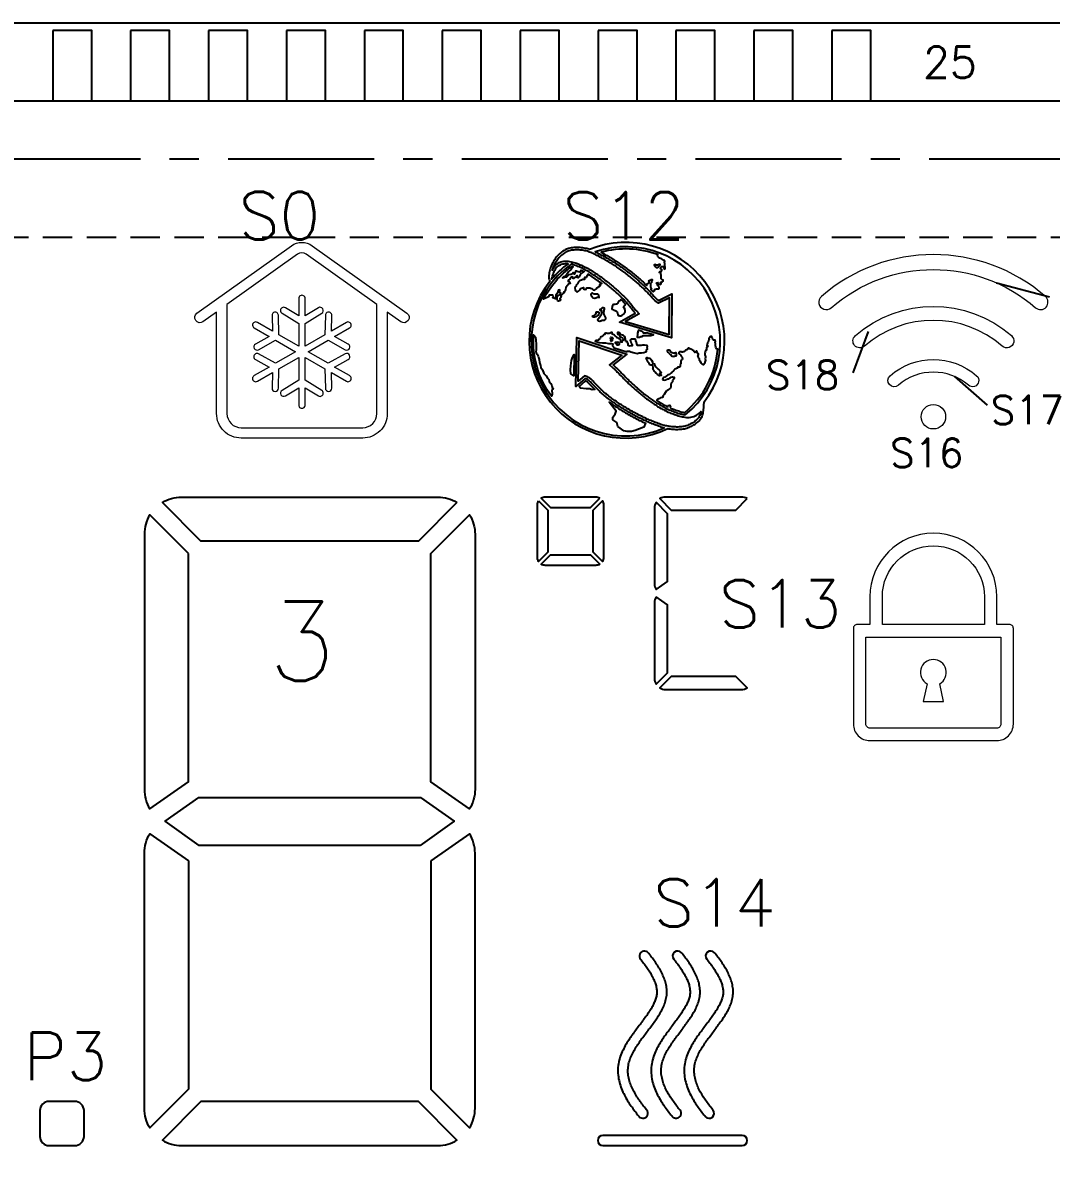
# Model space of a CAD drawing. Header units: millimetres. Extents: x 38 to 574, y 164 to 344.
# Drawn here: x 271.49 to 297.89, y 198.26 to 227.62 of the extents above; entities that cross this region are included whole.
import ezdxf
from ezdxf.enums import TextEntityAlignment as Align

# ---------------------------------------------------------------- set-up
doc = ezdxf.new("R2010")
doc.units = ezdxf.units.MM
doc.header["$LTSCALE"] = 3
doc.linetypes.add('CENTER', pattern=[2, 1.25, -0.25, 0.25, -0.25])
doc.linetypes.add('HIDDEN', pattern=[0.375, 0.25, -0.125])
doc.layers.get('0').update_dxf_attribs({"linetype": 'CONTINUOUS'})
doc.layers.add('DIM', color=3, linetype='CONTINUOUS')
doc.layers.add('DWG', color=7, linetype='CONTINUOUS')
doc.styles.add('ROMANS', font='romans.shx')

# ---------------------------------------------------------------- blocks, each defined once
blk = doc.blocks.new('DWG')
at = {"layer": 'DWG', "lineweight": 0}
for points in [[(50.688, 36.831), (50.337, 37.081), (50.337, 34.476, -0.414214), (49.707, 33.846), (46.587, 33.846, -0.414214), (45.956, 34.476), (45.956, 37.081), (45.606, 36.831, -1), (45.451, 37.049), (47.88, 38.781, -0.320007), (48.413, 38.781), (50.843, 37.049, -1)], [(50.07, 34.476), (50.07, 37.271), (48.258, 38.564, 0.320007), (48.035, 38.564), (46.223, 37.271), (46.223, 34.476, 0.414214), (46.587, 34.113), (49.707, 34.113, 0.414214)], [(67.234, 37.48, 0.37367), (61.481, 37.48, 1), (61.733, 37.19, -0.37367), (66.982, 37.19, 1)], [(49.37, 35.449), (48.987, 35.67), (49.338, 35.863, 1), (49.259, 36.007), (48.821, 35.766), (48.311, 36.06), (48.821, 36.355), (49.259, 36.114, 1), (49.338, 36.258), (48.987, 36.451), (49.37, 36.672, 1.030478), (49.288, 36.814), (48.905, 36.593), (48.913, 36.992, 1.021645), (48.749, 36.995), (48.739, 36.497), (48.229, 36.202), (48.229, 36.791), (48.656, 37.051, 1), (48.571, 37.191), (48.229, 36.983), (48.229, 37.426, 1.030478), (48.065, 37.426), (48.065, 36.983), (47.722, 37.191, 1), (47.637, 37.051), (48.065, 36.791), (48.065, 36.202), (47.555, 36.497), (47.544, 36.997, 1), (47.38, 36.993), (47.388, 36.593), (47.005, 36.814, 1.030478), (46.923, 36.672), (47.306, 36.451), (46.955, 36.258, 1), (47.034, 36.114), (47.473, 36.355), (47.982, 36.06), (47.473, 35.766), (47.034, 36.007, 1), (46.955, 35.863), (47.306, 35.67), (46.923, 35.449, 1.030478), (47.005, 35.306), (47.388, 35.528), (47.38, 35.127, 1), (47.544, 35.124), (47.555, 35.624), (48.065, 35.918), (48.065, 35.329), (47.637, 35.07, 1), (47.722, 34.93), (48.065, 35.137), (48.065, 34.695, 1.030478), (48.229, 34.695), (48.229, 35.137), (48.571, 34.93, 1.003444), (48.656, 35.07), (48.229, 35.329), (48.229, 35.918), (48.739, 35.624), (48.749, 35.124, 1), (48.913, 35.127), (48.905, 35.528), (49.288, 35.306, 1.030478)], [(66.127, 36.206, 0.37367), (62.587, 36.206, -1), (62.354, 36.475, -0.37367), (66.361, 36.475, -1)], [(65.256, 35.203, 0.37367), (63.458, 35.203, -1), (63.247, 35.446, -0.37367), (65.467, 35.446, -1)], [(66.411, 28.963, 0.414214), (66.31, 29.064), (65.989, 29.064), (65.989, 29.774, 1), (62.726, 29.774), (62.726, 29.064), (62.404, 29.064, 0.414214), (62.303, 28.963), (62.303, 26.51, 0.414214), (62.729, 26.084), (65.985, 26.084, 0.414214), (66.411, 26.51)], [(63.047, 29.064), (63.047, 29.774, -1), (65.668, 29.774), (65.668, 29.064)], [(66.09, 26.51, -0.414214), (65.985, 26.405), (62.729, 26.405, -0.414214), (62.624, 26.51), (62.624, 28.743), (66.09, 28.743)], [(64.519, 27.543, 3.847294), (64.195, 27.543), (64.094, 27.085), (64.62, 27.085)]]:
    blk.add_lwpolyline(points, format="xyb", close=True, dxfattribs=at)
at = {"layer": 'DWG'}
for points in [[(55.425, 38.715), (55.392, 38.721), (55.359, 38.726), (55.326, 38.73), (55.293, 38.733), (55.26, 38.735), (55.226, 38.736), (55.193, 38.736), (55.159, 38.735), (55.126, 38.733), (55.093, 38.73), (55.06, 38.726), (55.027, 38.719), (54.994, 38.712), (54.963, 38.702), (54.937, 38.691), (54.907, 38.677), (54.877, 38.661), (54.849, 38.643), (54.821, 38.624), (54.795, 38.604), (54.77, 38.582), (54.745, 38.56), (54.722, 38.536), (54.699, 38.511), (54.677, 38.486), (54.657, 38.459), (54.637, 38.432), (54.619, 38.404), (54.602, 38.376), (54.585, 38.347), (54.57, 38.317), (54.556, 38.287), (54.543, 38.256), (54.531, 38.225), (54.528, 38.217), (54.518, 38.185), (54.509, 38.153), (54.501, 38.12), (54.495, 38.088), (54.491, 38.054), (54.488, 38.021), (54.487, 37.988), (54.488, 37.954), (54.492, 37.921), (54.499, 37.889), (54.508, 37.861, 0.794375), (57.538, 34.091), (57.567, 34.086), (57.6, 34.082), (57.633, 34.078), (57.666, 34.074), (57.699, 34.072), (57.733, 34.07), (57.766, 34.07), (57.8, 34.07), (57.833, 34.072), (57.866, 34.074), (57.9, 34.078), (57.933, 34.082), (57.965, 34.088), (57.998, 34.096), (58.03, 34.105), (58.062, 34.115), (58.093, 34.127), (58.124, 34.14), (58.153, 34.155), (58.182, 34.171), (58.211, 34.189), (58.239, 34.207), (58.266, 34.226), (58.293, 34.246), (58.318, 34.268), (58.342, 34.292), (58.364, 34.316), (58.384, 34.343), (58.402, 34.371), (58.418, 34.401), (58.43, 34.432), (58.44, 34.463), (58.445, 34.488), (58.45, 34.521), (58.455, 34.554), (58.458, 34.587), (58.461, 34.621), (58.464, 34.654), (58.466, 34.687), (58.468, 34.721), (58.47, 34.754), (58.471, 34.778, 0.762052), (55.526, 38.688), (55.522, 38.69), (55.49, 38.699), (55.458, 38.707)], [(55.686, 38.619), (55.715, 38.605), (55.745, 38.59), (55.775, 38.574), (55.805, 38.559), (55.834, 38.544), (55.864, 38.528), (55.893, 38.512), (55.922, 38.496), (55.951, 38.479), (55.98, 38.463), (56.009, 38.446), (56.038, 38.429), (56.067, 38.412), (56.095, 38.395), (56.124, 38.377), (56.152, 38.359), (56.18, 38.341), (56.208, 38.323), (56.236, 38.305), (56.264, 38.286), (56.292, 38.268), (56.319, 38.249), (56.347, 38.23), (56.374, 38.211), (56.401, 38.191), (56.428, 38.171), (56.455, 38.152), (56.482, 38.132), (56.508, 38.111), (56.535, 38.091), (56.561, 38.071), (56.587, 38.05), (56.613, 38.029), (56.639, 38.008), (56.665, 37.987), (56.691, 37.965), (56.716, 37.944), (56.742, 37.922), (56.767, 37.9), (56.792, 37.878), (56.817, 37.856), (56.842, 37.834), (56.866, 37.811), (56.891, 37.788), (56.915, 37.766), (56.94, 37.743), (56.964, 37.72), (56.988, 37.697), (57.012, 37.673), (57.036, 37.65), (57.059, 37.626), (57.083, 37.602), (57.092, 37.593), (57.115, 37.568), (57.137, 37.543), (57.158, 37.518), (57.179, 37.492), (57.201, 37.467), (57.224, 37.442), (57.248, 37.419), (57.274, 37.398), (57.302, 37.38), (57.644, 37.546), (57.634, 36.419), (56.296, 36.819), (56.706, 37.051), (56.69, 37.068), (56.668, 37.093), (56.646, 37.119), (56.625, 37.145), (56.604, 37.171), (56.584, 37.197), (56.563, 37.224), (56.543, 37.25), (56.522, 37.276), (56.5, 37.302), (56.479, 37.327), (56.457, 37.352), (56.44, 37.369), (56.417, 37.393), (56.393, 37.417), (56.369, 37.441), (56.345, 37.464), (56.321, 37.487), (56.297, 37.509), (56.272, 37.532), (56.247, 37.554), (56.222, 37.577), (56.197, 37.599), (56.172, 37.621), (56.147, 37.643), (56.122, 37.665), (56.096, 37.686), (56.071, 37.708), (56.045, 37.729), (56.019, 37.75), (55.993, 37.771), (55.967, 37.792), (55.941, 37.813), (55.914, 37.833), (55.888, 37.853), (55.861, 37.874), (55.835, 37.894), (55.808, 37.913), (55.781, 37.933), (55.754, 37.953), (55.726, 37.972), (55.699, 37.991), (55.671, 38.01), (55.643, 38.028), (55.616, 38.047), (55.587, 38.065), (55.559, 38.082), (55.531, 38.1), (55.502, 38.117), (55.473, 38.134), (55.444, 38.15), (55.415, 38.166), (55.385, 38.182), (55.356, 38.197), (55.326, 38.212), (55.295, 38.226), (55.265, 38.24), (55.234, 38.253), (55.203, 38.265), (55.172, 38.276), (55.14, 38.287), (55.108, 38.296), (55.076, 38.305), (55.058, 38.309, 0.90576), (57.447, 34.111), (57.436, 34.113), (57.404, 34.122), (57.372, 34.131), (57.34, 34.141), (57.308, 34.152), (57.298, 34.155), (57.267, 34.166), (57.236, 34.178), (57.205, 34.19), (57.173, 34.202), (57.142, 34.214), (57.112, 34.227), (57.081, 34.24), (57.05, 34.253), (57.019, 34.267), (56.989, 34.28), (56.959, 34.294), (56.928, 34.308), (56.898, 34.323), (56.868, 34.337), (56.838, 34.352), (56.808, 34.367), (56.778, 34.382), (56.749, 34.397), (56.719, 34.412), (56.689, 34.428), (56.66, 34.444), (56.631, 34.46), (56.601, 34.476), (56.572, 34.492), (56.543, 34.509), (56.514, 34.526), (56.486, 34.543), (56.457, 34.56), (56.428, 34.577), (56.4, 34.594), (56.371, 34.612), (56.343, 34.63), (56.315, 34.647), (56.287, 34.666), (56.259, 34.684), (56.231, 34.702), (56.203, 34.721), (56.176, 34.74), (56.148, 34.759), (56.121, 34.778), (56.094, 34.797), (56.066, 34.817), (56.04, 34.836), (56.013, 34.856), (55.986, 34.876), (55.96, 34.897), (55.958, 34.898), (55.932, 34.919), (55.906, 34.94), (55.881, 34.962), (55.856, 34.984), (55.831, 35.006), (55.807, 35.029), (55.783, 35.053), (55.759, 35.076), (55.736, 35.1), (55.712, 35.124), (55.689, 35.148), (55.666, 35.172), (55.642, 35.195), (55.619, 35.219), (55.599, 35.24), (55.576, 35.264), (55.552, 35.288), (55.529, 35.311), (55.503, 35.333), (55.476, 35.352), (55.446, 35.368), (55.414, 35.376), (55.177, 35.174), (55.204, 36.43), (56.485, 35.999), (56.134, 35.726), (56.159, 35.703), (56.184, 35.681), (56.209, 35.659), (56.213, 35.655), (56.238, 35.632), (56.262, 35.609), (56.285, 35.586), (56.309, 35.562), (56.332, 35.538), (56.355, 35.514), (56.378, 35.49), (56.401, 35.466), (56.425, 35.442), (56.448, 35.418), (56.457, 35.408), (56.48, 35.385), (56.504, 35.361), (56.528, 35.338), (56.552, 35.315), (56.576, 35.291), (56.6, 35.269), (56.625, 35.246), (56.649, 35.223), (56.674, 35.201), (56.699, 35.178), (56.724, 35.156), (56.749, 35.134), (56.774, 35.112), (56.8, 35.09), (56.825, 35.069), (56.851, 35.047), (56.876, 35.026), (56.902, 35.005), (56.928, 34.984), (56.955, 34.963), (56.981, 34.943), (57.007, 34.923), (57.034, 34.902), (57.061, 34.882), (57.088, 34.863), (57.115, 34.843), (57.142, 34.824), (57.17, 34.805), (57.197, 34.786), (57.225, 34.768), (57.253, 34.749), (57.281, 34.731), (57.31, 34.714), (57.338, 34.696), (57.367, 34.679), (57.396, 34.663), (57.425, 34.646), (57.454, 34.631), (57.484, 34.615), (57.514, 34.6), (57.544, 34.586), (57.574, 34.572), (57.605, 34.559), (57.636, 34.546), (57.667, 34.534), (57.698, 34.523), (57.699, 34.522), (57.731, 34.511), (57.762, 34.5), (57.794, 34.489), (57.826, 34.479), (57.858, 34.47), (57.89, 34.461), (57.923, 34.454), (57.956, 34.448), (57.989, 34.443), (57.989, 34.443, 0.837913), (55.675, 38.625)], [(57.425, 38.413), (57.403, 38.43), (57.367, 38.452), (57.335, 38.467), (57.304, 38.487), (57.283, 38.509), (57.275, 38.536), (57.281, 38.553, 0.157444), (55.825, 38.613), (55.949, 38.544), (55.979, 38.528), (56.008, 38.511), (56.037, 38.494), (56.066, 38.477), (56.095, 38.46), (56.124, 38.442), (56.153, 38.424), (56.182, 38.406), (56.21, 38.388), (56.239, 38.37), (56.267, 38.351), (56.295, 38.333), (56.323, 38.314), (56.351, 38.295), (56.379, 38.275), (56.406, 38.256), (56.434, 38.236), (56.461, 38.216), (56.488, 38.196), (56.515, 38.176), (56.542, 38.156), (56.569, 38.135), (56.596, 38.114), (56.622, 38.093), (56.648, 38.072), (56.675, 38.051), (56.701, 38.03), (56.727, 38.008), (56.752, 37.986), (56.778, 37.964), (56.803, 37.942), (56.829, 37.92), (56.854, 37.897), (56.879, 37.875), (56.904, 37.852), (56.929, 37.829), (56.954, 37.806), (56.978, 37.783), (57.002, 37.76), (57.002, 37.782), (57.022, 37.815), (57.05, 37.819), (57.059, 37.842), (57.059, 37.859), (57.054, 37.876), (57.063, 37.892), (57.076, 37.895), (57.093, 37.898), (57.117, 37.917), (57.139, 37.917), (57.139, 37.89), (57.125, 37.878), (57.13, 37.849), (57.11, 37.831), (57.092, 37.814), (57.092, 37.723), (57.124, 37.668), (57.1, 37.664), (57.13, 37.634), (57.156, 37.606), (57.164, 37.597), (57.185, 37.618), (57.188, 37.621), (57.211, 37.668), (57.25, 37.674), (57.266, 37.674), (57.299, 37.677), (57.307, 37.679), (57.317, 37.688), (57.319, 37.706), (57.306, 37.736), (57.305, 37.737), (57.286, 37.764), (57.271, 37.777), (57.252, 37.81), (57.261, 37.831), (57.289, 37.837), (57.305, 37.808), (57.313, 37.797), (57.33, 37.793), (57.356, 37.788), (57.366, 37.805), (57.36, 37.845), (57.377, 37.85), (57.396, 37.86), (57.417, 37.874), (57.417, 37.895), (57.391, 37.907), (57.369, 37.933), (57.366, 37.966), (57.367, 38.006), (57.367, 38.033), (57.357, 38.047), (57.363, 38.078), (57.321, 38.096), (57.338, 38.121), (57.362, 38.123), (57.375, 38.129), (57.385, 38.152), (57.385, 38.176), (57.358, 38.19), (57.35, 38.217), (57.376, 38.246), (57.42, 38.245), (57.437, 38.219), (57.445, 38.192), (57.464, 38.182), (57.476, 38.208), (57.466, 38.297), (57.464, 38.319), (57.458, 38.353), (57.464, 38.38), (57.453, 38.403)], [(55.094, 38.248), (55.11, 38.244), (55.071, 38.199), (55.049, 38.165), (55.028, 38.148), (55.001, 38.12), (54.973, 38.104), (54.96, 38.059), (54.918, 38.011), (54.903, 37.999), (54.875, 37.988), (54.858, 37.981), (54.836, 37.956), (54.863, 37.967), (54.892, 37.978), (54.947, 37.984), (54.973, 38.01), (55.011, 38.041), (55.049, 38.056), (55.09, 38.073), (55.108, 38.095), (55.125, 38.09), (55.129, 38.062), (55.154, 38.057), (55.171, 38.107), (55.175, 38.121), (55.18, 38.136), (55.198, 38.14), (55.216, 38.132), (55.241, 38.117), (55.271, 38.112), (55.29, 38.115), (55.302, 38.121), (55.309, 38.132), (55.316, 38.153), (55.389, 38.12), (55.379, 38.1), (55.338, 38.083), (55.312, 38.07), (55.289, 38.034), (55.266, 37.981), (55.242, 37.961), (55.214, 37.966), (55.222, 37.984), (55.218, 38.007), (55.205, 38.009), (55.18, 37.976), (55.147, 37.956), (55.127, 37.94), (55.108, 37.943), (55.101, 37.957), (55.098, 37.974), (55.081, 37.988), (55.056, 37.978), (55.056, 37.978), (55.032, 37.954), (55.028, 37.923), (54.999, 37.907), (54.984, 37.884), (54.984, 37.867), (55.007, 37.867), (55.026, 37.847), (55.032, 37.815), (54.991, 37.794), (54.965, 37.762), (54.926, 37.707), (54.911, 37.657), (54.908, 37.637), (54.898, 37.597), (54.878, 37.596), (54.853, 37.556), (54.819, 37.522), (54.792, 37.49), (54.8, 37.459), (54.77, 37.432), (54.787, 37.388), (54.758, 37.365), (54.73, 37.357), (54.705, 37.376), (54.696, 37.409), (54.699, 37.457), (54.711, 37.486), (54.724, 37.51), (54.757, 37.526), (54.782, 37.555), (54.79, 37.563), (54.767, 37.575), (54.763, 37.601), (54.767, 37.627), (54.767, 37.643), (54.738, 37.647), (54.725, 37.621), (54.715, 37.596), (54.691, 37.548), (54.668, 37.516), (54.655, 37.454), (54.655, 37.422), (54.592, 37.446), (54.597, 37.48), (54.592, 37.516), (54.555, 37.511), (54.492, 37.511), (54.474, 37.469), (54.352, 37.414, -0.118437), (55.076, 38.253)], [(54.844, 38.315), (54.877, 38.321), (54.91, 38.324), (54.944, 38.324), (54.977, 38.322), (54.98, 38.321, 0.058687), (54.558, 37.923), (54.561, 37.934), (54.57, 37.967), (54.579, 37.999), (54.589, 38.031), (54.6, 38.062), (54.613, 38.093), (54.626, 38.124), (54.641, 38.154), (54.642, 38.155), (54.658, 38.184), (54.677, 38.211), (54.699, 38.237), (54.724, 38.259), (54.751, 38.278), (54.781, 38.294), (54.812, 38.306)], [(54.56, 35.081), (54.568, 34.972), (54.551, 34.923, -0.177796), (54.095, 36.493), (54.119, 36.474), (54.146, 36.433), (54.153, 36.359), (54.163, 36.26), (54.161, 36.182), (54.16, 36.115), (54.155, 36.059, 0.003177), (54.158, 36.03), (54.187, 35.999), (54.208, 35.946), (54.221, 35.916), (54.241, 35.863), (54.247, 35.788), (54.268, 35.705), (54.282, 35.659), (54.322, 35.594), (54.357, 35.502), (54.413, 35.444), (54.448, 35.387), (54.488, 35.348), (54.496, 35.299), (54.541, 35.25), (54.564, 35.194), (54.568, 35.151), (54.592, 35.129), (54.596, 35.102)], [(57.395, 34.727), (57.423, 34.711), (57.452, 34.695), (57.48, 34.68), (57.509, 34.665), (57.538, 34.65), (57.543, 34.648), (57.543, 34.649), (57.549, 34.685), (57.592, 34.688), (57.606, 34.667), (57.603, 34.634), (57.605, 34.619), (57.627, 34.61), (57.656, 34.598), (57.686, 34.586), (57.715, 34.576), (57.749, 34.564), (57.781, 34.553), (57.811, 34.542), (57.842, 34.532), (57.873, 34.524), (57.903, 34.516), (57.934, 34.509), (57.965, 34.503), (57.973, 34.502, 0.201417), (58.823, 36.129), (58.793, 36.141), (58.77, 36.176), (58.766, 36.221), (58.76, 36.258), (58.76, 36.266), (58.757, 36.299), (58.761, 36.329), (58.752, 36.362), (58.727, 36.362), (58.711, 36.358), (58.698, 36.376), (58.691, 36.411), (58.674, 36.427), (58.667, 36.449), (58.646, 36.454), (58.623, 36.445), (58.593, 36.392), (58.599, 36.37), (58.587, 36.339), (58.574, 36.306), (58.559, 36.284), (58.553, 36.256), (58.542, 36.224), (58.563, 36.211), (58.557, 36.18), (58.537, 36.17), (58.534, 36.139), (58.532, 36.102), (58.507, 36.093), (58.501, 36.052), (58.493, 36.027), (58.493, 35.982), (58.507, 35.955), (58.505, 35.923), (58.501, 35.884), (58.505, 35.847), (58.495, 35.824), (58.489, 35.792), (58.492, 35.767), (58.46, 35.728), (58.427, 35.737), (58.408, 35.759), (58.396, 35.78), (58.369, 35.818), (58.355, 35.839), (58.356, 35.877), (58.334, 35.896), (58.331, 35.917), (58.314, 35.942), (58.317, 35.966), (58.327, 35.992), (58.326, 36.012), (58.309, 36.007), (58.29, 36.034), (58.292, 36.061), (58.286, 36.077), (58.265, 36.077), (58.256, 36.066), (58.251, 36.048), (58.23, 36.044), (58.219, 36.065), (58.206, 36.082), (58.176, 36.101), (58.155, 36.118), (58.127, 36.129), (58.106, 36.138), (58.086, 36.138), (58.069, 36.159), (58.049, 36.134), (58.041, 36.122), (58.028, 36.115), (57.996, 36.104), (57.986, 36.085), (57.965, 36.067), (57.948, 36.062), (57.923, 36.062), (57.918, 36.052), (57.9, 36.048), (57.881, 36.057), (57.864, 36.06), (57.842, 36.059), (57.824, 36.046), (57.824, 36.034), (57.826, 36.017), (57.841, 36.002), (57.864, 35.985), (57.874, 35.97), (57.886, 35.947), (57.91, 35.927), (57.908, 35.905), (57.917, 35.88), (57.905, 35.86), (57.881, 35.845), (57.874, 35.833), (57.878, 35.819), (57.874, 35.802), (57.874, 35.786), (57.872, 35.768), (57.87, 35.752), (57.861, 35.728), (57.857, 35.707), (57.855, 35.685), (57.828, 35.67), (57.805, 35.668), (57.786, 35.66), (57.786, 35.64), (57.761, 35.635), (57.744, 35.626), (57.718, 35.612), (57.704, 35.6), (57.695, 35.586), (57.688, 35.575), (57.674, 35.561), (57.652, 35.544), (57.639, 35.526), (57.618, 35.513), (57.584, 35.479), (57.544, 35.468), (57.489, 35.426), (57.465, 35.411), (57.439, 35.404), (57.419, 35.395), (57.412, 35.374), (57.403, 35.351), (57.408, 35.338), (57.455, 35.331), (57.485, 35.338), (57.494, 35.35), (57.539, 35.367), (57.563, 35.367), (57.586, 35.382), (57.597, 35.395), (57.622, 35.408), (57.659, 35.419), (57.701, 35.411), (57.701, 35.394), (57.697, 35.366), (57.677, 35.344), (57.664, 35.321), (57.66, 35.293), (57.643, 35.273), (57.627, 35.254), (57.621, 35.215), (57.618, 35.189), (57.617, 35.166), (57.612, 35.131), (57.583, 35.113), (57.554, 35.084), (57.52, 35.071), (57.494, 35.047), (57.47, 35.008), (57.449, 34.963), (57.42, 34.942), (57.404, 34.887), (57.386, 34.891), (57.355, 34.882), (57.328, 34.864), (57.279, 34.837), (57.262, 34.81), (57.283, 34.796), (57.311, 34.778), (57.339, 34.761), (57.367, 34.744)], [(52.128, 32.198), (51.138, 31.202), (45.554, 31.202), (44.565, 32.198, -0.136063), (45.056, 32.334), (51.636, 32.334, -0.136063)], [(55.795, 32.305, 0.136063), (55.691, 32.334), (54.392, 32.334, 0.136063), (54.288, 32.305), (54.528, 32.064), (55.555, 32.064)], [(59.577, 32.293, 0.136063), (59.431, 32.334), (57.479, 32.334, 0.136063), (57.333, 32.293), (57.626, 31.998), (59.283, 31.998)], [(54.221, 32.239), (54.46, 31.997), (54.46, 30.919), (54.221, 30.678, -0.139094), (54.191, 30.783), (54.191, 32.133, -0.139094)], [(55.892, 32.133), (55.892, 30.783, -0.139094), (55.862, 30.678), (55.622, 30.919), (55.622, 31.997), (55.862, 32.239, -0.139094)], [(57.238, 32.199, 0.139094), (57.195, 32.051), (57.195, 30.108, 0.139094), (57.238, 29.959), (57.531, 30.166), (57.531, 31.904)], [(45.233, 30.885), (44.244, 31.88, 0.139094), (44.102, 31.379), (44.102, 24.833, 0.139094), (44.244, 24.331), (45.233, 25.027)], [(51.459, 30.885), (52.448, 31.88, -0.139094), (52.591, 31.379), (52.591, 24.833, -0.139094), (52.448, 24.331), (51.459, 25.027)], [(55.795, 30.611, -0.136063), (55.691, 30.582), (54.392, 30.582, -0.136063), (54.288, 30.611), (54.528, 30.852), (55.555, 30.852)], [(57.238, 29.771, 0.139094), (57.195, 29.622), (57.195, 27.68, 0.139094), (57.238, 27.531), (57.531, 27.827), (57.531, 29.565)], [(59.283, 27.732), (57.626, 27.732), (57.333, 27.437, 0.136063), (57.479, 27.397), (59.431, 27.397, 0.136063), (59.577, 27.437)], [(45.233, 23.001), (45.233, 17.144), (44.244, 16.148, -0.139094), (44.102, 16.649), (44.102, 23.196, -0.139094), (44.244, 23.697)], [(51.459, 23.001), (51.459, 17.144), (52.448, 16.148, 0.139094), (52.591, 16.649), (52.591, 23.196, 0.139094), (52.448, 23.697)], [(56.813, 18.351), (56.834, 18.381), (56.856, 18.411), (56.877, 18.441), (56.899, 18.471), (56.921, 18.501), (56.944, 18.531), (56.966, 18.56), (56.988, 18.59), (57.01, 18.62), (57.033, 18.649), (57.055, 18.679), (57.077, 18.709), (57.1, 18.738), (57.122, 18.768), (57.144, 18.798), (57.166, 18.828), (57.187, 18.858), (57.209, 18.888), (57.23, 18.919), (57.251, 18.95), (57.271, 18.98), (57.291, 19.012), (57.311, 19.043), (57.331, 19.075), (57.349, 19.107), (57.368, 19.139), (57.385, 19.171), (57.402, 19.204), (57.418, 19.238), (57.434, 19.272), (57.448, 19.306), (57.461, 19.341), (57.473, 19.376), (57.484, 19.411), (57.493, 19.447), (57.501, 19.483), (57.507, 19.52), (57.512, 19.557), (57.514, 19.594), (57.515, 19.631), (57.515, 19.668), (57.512, 19.705), (57.509, 19.742), (57.503, 19.779), (57.496, 19.815), (57.488, 19.851), (57.479, 19.887), (57.468, 19.923), (57.457, 19.958), (57.444, 19.993), (57.43, 20.027), (57.416, 20.061), (57.4, 20.095), (57.384, 20.128), (57.367, 20.161), (57.349, 20.194), (57.331, 20.226), (57.312, 20.258), (57.293, 20.29), (57.273, 20.321), (57.253, 20.352), (57.232, 20.383), (57.211, 20.414), (57.189, 20.444), (57.167, 20.474), (57.145, 20.503), (57.123, 20.533), (57.1, 20.562), (57.077, 20.591), (57.053, 20.62), (57.038, 20.639, 1), (56.839, 20.476), (56.854, 20.458), (56.876, 20.431), (56.897, 20.403), (56.919, 20.376), (56.94, 20.348), (56.96, 20.321), (56.981, 20.293), (57, 20.265), (57.02, 20.238), (57.038, 20.21), (57.057, 20.182), (57.075, 20.154), (57.092, 20.126), (57.108, 20.098), (57.124, 20.07), (57.139, 20.041), (57.154, 20.013), (57.168, 19.985), (57.18, 19.957), (57.192, 19.929), (57.204, 19.901), (57.214, 19.873), (57.223, 19.846), (57.231, 19.818), (57.238, 19.791), (57.244, 19.764), (57.249, 19.737), (57.253, 19.71), (57.256, 19.684), (57.258, 19.658), (57.258, 19.632), (57.257, 19.607), (57.255, 19.581), (57.252, 19.556), (57.248, 19.532), (57.243, 19.506), (57.236, 19.481), (57.228, 19.455), (57.219, 19.428), (57.209, 19.401), (57.198, 19.374), (57.185, 19.347), (57.172, 19.319), (57.158, 19.291), (57.143, 19.263), (57.127, 19.235), (57.11, 19.207), (57.093, 19.179), (57.075, 19.15), (57.056, 19.122), (57.037, 19.093), (57.018, 19.065), (56.998, 19.036), (56.978, 19.008), (56.957, 18.979), (56.936, 18.95), (56.915, 18.921), (56.893, 18.892), (56.871, 18.863), (56.85, 18.834), (56.827, 18.804), (56.805, 18.775), (56.783, 18.745), (56.76, 18.715), (56.737, 18.685), (56.715, 18.654), (56.692, 18.624), (56.669, 18.593), (56.647, 18.561), (56.624, 18.53), (56.602, 18.498), (56.579, 18.465), (56.557, 18.432), (56.535, 18.399), (56.513, 18.365), (56.491, 18.33), (56.47, 18.295), (56.449, 18.259), (56.429, 18.222), (56.409, 18.184), (56.39, 18.145), (56.371, 18.106), (56.353, 18.065), (56.337, 18.023), (56.321, 17.98), (56.307, 17.936), (56.294, 17.89), (56.282, 17.844), (56.273, 17.796), (56.266, 17.747), (56.261, 17.698), (56.259, 17.65), (56.259, 17.601), (56.26, 17.553), (56.264, 17.505), (56.27, 17.458), (56.278, 17.411), (56.287, 17.366), (56.298, 17.321), (56.31, 17.277), (56.324, 17.233), (56.338, 17.191), (56.354, 17.15), (56.371, 17.109), (56.388, 17.069), (56.407, 17.03), (56.426, 16.992), (56.446, 16.954), (56.466, 16.918), (56.487, 16.881), (56.508, 16.846), (56.53, 16.811), (56.552, 16.777), (56.575, 16.743), (56.597, 16.709), (56.621, 16.676), (56.644, 16.644), (56.668, 16.612), (56.692, 16.58), (56.716, 16.549), (56.74, 16.518), (56.765, 16.487), (56.789, 16.457), (56.801, 16.442, 1), (57, 16.606), (56.988, 16.62), (56.965, 16.649), (56.942, 16.678), (56.919, 16.707), (56.896, 16.736), (56.874, 16.766), (56.852, 16.796), (56.83, 16.826), (56.809, 16.856), (56.788, 16.887), (56.767, 16.917), (56.747, 16.949), (56.728, 16.98), (56.708, 17.012), (56.69, 17.044), (56.672, 17.077), (56.655, 17.109), (56.638, 17.143), (56.622, 17.176), (56.607, 17.21), (56.593, 17.244), (56.58, 17.279), (56.568, 17.314), (56.557, 17.349), (56.547, 17.385), (56.538, 17.421), (56.531, 17.458), (56.525, 17.494), (56.52, 17.531), (56.517, 17.568), (56.516, 17.605), (56.516, 17.642), (56.518, 17.679), (56.522, 17.716), (56.527, 17.753), (56.534, 17.789), (56.543, 17.825), (56.553, 17.861), (56.564, 17.896), (56.577, 17.931), (56.591, 17.966), (56.606, 18), (56.621, 18.033), (56.638, 18.066), (56.655, 18.099), (56.673, 18.132), (56.692, 18.164), (56.711, 18.196), (56.73, 18.227), (56.75, 18.258), (56.771, 18.289), (56.792, 18.32)], [(58.038, 19.347), (58.025, 19.319), (58.011, 19.291), (57.996, 19.263), (57.98, 19.235), (57.963, 19.207), (57.946, 19.179), (57.928, 19.15), (57.909, 19.122), (57.89, 19.093), (57.871, 19.065), (57.851, 19.036), (57.831, 19.008), (57.81, 18.979), (57.789, 18.95), (57.768, 18.921), (57.746, 18.892), (57.724, 18.863), (57.702, 18.834), (57.68, 18.804), (57.658, 18.775), (57.636, 18.745), (57.613, 18.715), (57.59, 18.685), (57.568, 18.654), (57.545, 18.624), (57.522, 18.593), (57.5, 18.561), (57.477, 18.53), (57.455, 18.498), (57.432, 18.465), (57.41, 18.432), (57.388, 18.399), (57.366, 18.365), (57.344, 18.33), (57.323, 18.295), (57.302, 18.259), (57.282, 18.222), (57.262, 18.184), (57.243, 18.145), (57.224, 18.106), (57.206, 18.065), (57.19, 18.023), (57.174, 17.98), (57.16, 17.936), (57.147, 17.89), (57.135, 17.844), (57.126, 17.796), (57.119, 17.747), (57.114, 17.698), (57.112, 17.65), (57.112, 17.601), (57.113, 17.553), (57.117, 17.505), (57.123, 17.458), (57.131, 17.411), (57.14, 17.366), (57.151, 17.321), (57.163, 17.277), (57.176, 17.233), (57.191, 17.191), (57.207, 17.15), (57.224, 17.109), (57.241, 17.069), (57.26, 17.03), (57.279, 16.992), (57.299, 16.954), (57.319, 16.918), (57.34, 16.881), (57.361, 16.846), (57.383, 16.811), (57.405, 16.777), (57.428, 16.743), (57.45, 16.709), (57.474, 16.676), (57.497, 16.644), (57.521, 16.612), (57.545, 16.58), (57.569, 16.549), (57.593, 16.518), (57.618, 16.487), (57.642, 16.457), (57.654, 16.442, 1), (57.853, 16.606), (57.841, 16.62), (57.818, 16.649), (57.795, 16.678), (57.772, 16.707), (57.749, 16.736), (57.727, 16.766), (57.705, 16.796), (57.683, 16.826), (57.662, 16.856), (57.641, 16.887), (57.62, 16.917), (57.6, 16.949), (57.581, 16.98), (57.561, 17.012), (57.543, 17.044), (57.525, 17.077), (57.508, 17.109), (57.491, 17.143), (57.475, 17.176), (57.46, 17.21), (57.446, 17.244), (57.433, 17.279), (57.421, 17.314), (57.41, 17.349), (57.4, 17.385), (57.391, 17.421), (57.384, 17.458), (57.378, 17.494), (57.373, 17.531), (57.37, 17.568), (57.369, 17.605), (57.369, 17.642), (57.371, 17.679), (57.375, 17.716), (57.38, 17.753), (57.387, 17.789), (57.396, 17.825), (57.406, 17.861), (57.417, 17.896), (57.43, 17.931), (57.444, 17.966), (57.459, 18), (57.474, 18.033), (57.491, 18.066), (57.508, 18.099), (57.526, 18.132), (57.545, 18.164), (57.564, 18.196), (57.583, 18.227), (57.603, 18.258), (57.624, 18.289), (57.645, 18.32), (57.666, 18.351), (57.687, 18.381), (57.709, 18.411), (57.73, 18.441), (57.752, 18.471), (57.774, 18.501), (57.796, 18.531), (57.819, 18.56), (57.841, 18.59), (57.863, 18.62), (57.886, 18.649), (57.908, 18.679), (57.93, 18.709), (57.953, 18.738), (57.975, 18.768), (57.997, 18.798), (58.018, 18.828), (58.04, 18.858), (58.062, 18.888), (58.083, 18.919), (58.104, 18.95), (58.124, 18.98), (58.144, 19.012), (58.164, 19.043), (58.184, 19.075), (58.202, 19.107), (58.221, 19.139), (58.238, 19.171), (58.255, 19.204), (58.271, 19.238), (58.287, 19.272), (58.301, 19.306), (58.314, 19.341), (58.326, 19.376), (58.337, 19.411), (58.346, 19.447), (58.354, 19.483), (58.36, 19.52), (58.365, 19.557), (58.367, 19.594), (58.368, 19.631), (58.368, 19.668), (58.365, 19.705), (58.362, 19.742), (58.356, 19.779), (58.349, 19.815), (58.341, 19.851), (58.332, 19.887), (58.321, 19.923), (58.31, 19.958), (58.297, 19.993), (58.283, 20.027), (58.269, 20.061), (58.253, 20.095), (58.237, 20.128), (58.22, 20.161), (58.202, 20.194), (58.184, 20.226), (58.165, 20.258), (58.146, 20.29), (58.126, 20.321), (58.106, 20.352), (58.085, 20.383), (58.064, 20.414), (58.042, 20.444), (58.02, 20.474), (57.998, 20.503), (57.975, 20.533), (57.953, 20.562), (57.93, 20.591), (57.906, 20.62), (57.891, 20.639, 1), (57.692, 20.476), (57.707, 20.458), (57.729, 20.431), (57.75, 20.403), (57.772, 20.376), (57.793, 20.348), (57.813, 20.321), (57.834, 20.293), (57.853, 20.265), (57.873, 20.238), (57.891, 20.21), (57.91, 20.182), (57.928, 20.154), (57.945, 20.126), (57.961, 20.098), (57.977, 20.07), (57.992, 20.041), (58.007, 20.013), (58.021, 19.985), (58.033, 19.957), (58.045, 19.929), (58.057, 19.901), (58.067, 19.873), (58.076, 19.846), (58.084, 19.818), (58.091, 19.791), (58.097, 19.764), (58.102, 19.737), (58.106, 19.71), (58.109, 19.684), (58.111, 19.658), (58.111, 19.632), (58.11, 19.607), (58.108, 19.581), (58.105, 19.556), (58.101, 19.532), (58.096, 19.506), (58.089, 19.481), (58.081, 19.455), (58.072, 19.428), (58.062, 19.401), (58.051, 19.374)], [(58.514, 18.351), (58.535, 18.381), (58.557, 18.411), (58.579, 18.441), (58.6, 18.471), (58.623, 18.501), (58.645, 18.531), (58.667, 18.561), (58.689, 18.59), (58.712, 18.62), (58.734, 18.65), (58.756, 18.679), (58.779, 18.709), (58.801, 18.739), (58.823, 18.768), (58.845, 18.798), (58.867, 18.828), (58.888, 18.858), (58.91, 18.889), (58.931, 18.919), (58.952, 18.95), (58.972, 18.981), (58.993, 19.012), (59.012, 19.043), (59.032, 19.075), (59.051, 19.107), (59.069, 19.139), (59.086, 19.172), (59.103, 19.205), (59.12, 19.238), (59.135, 19.272), (59.149, 19.306), (59.162, 19.341), (59.174, 19.376), (59.185, 19.411), (59.194, 19.447), (59.202, 19.484), (59.208, 19.52), (59.213, 19.557), (59.215, 19.594), (59.216, 19.631), (59.216, 19.668), (59.214, 19.705), (59.21, 19.742), (59.204, 19.779), (59.198, 19.815), (59.19, 19.851), (59.18, 19.887), (59.17, 19.923), (59.158, 19.958), (59.145, 19.993), (59.131, 20.027), (59.117, 20.062), (59.101, 20.095), (59.085, 20.129), (59.068, 20.162), (59.051, 20.194), (59.032, 20.227), (59.013, 20.259), (58.994, 20.29), (58.974, 20.322), (58.954, 20.353), (58.933, 20.383), (58.912, 20.414), (58.89, 20.444), (58.868, 20.474), (58.846, 20.504), (58.824, 20.533), (58.801, 20.562), (58.778, 20.591), (58.755, 20.62), (58.739, 20.639, 1), (58.54, 20.476), (58.555, 20.458), (58.577, 20.431), (58.599, 20.403), (58.62, 20.376), (58.641, 20.348), (58.662, 20.321), (58.682, 20.293), (58.702, 20.266), (58.721, 20.238), (58.74, 20.21), (58.758, 20.182), (58.776, 20.154), (58.793, 20.126), (58.809, 20.098), (58.825, 20.07), (58.841, 20.042), (58.855, 20.014), (58.869, 19.985), (58.882, 19.957), (58.894, 19.929), (58.905, 19.901), (58.915, 19.873), (58.924, 19.846), (58.932, 19.818), (58.939, 19.791), (58.946, 19.764), (58.95, 19.737), (58.954, 19.71), (58.957, 19.684), (58.959, 19.658), (58.959, 19.632), (58.958, 19.607), (58.957, 19.582), (58.954, 19.557), (58.949, 19.532), (58.944, 19.507), (58.937, 19.481), (58.93, 19.455), (58.92, 19.428), (58.91, 19.402), (58.899, 19.374), (58.886, 19.347), (58.873, 19.319), (58.859, 19.291), (58.844, 19.263), (58.828, 19.235), (58.811, 19.207), (58.794, 19.179), (58.776, 19.15), (58.758, 19.122), (58.739, 19.094), (58.719, 19.065), (58.699, 19.036), (58.679, 19.008), (58.658, 18.979), (58.637, 18.95), (58.616, 18.921), (58.594, 18.892), (58.573, 18.863), (58.551, 18.834), (58.528, 18.804), (58.506, 18.775), (58.484, 18.745), (58.461, 18.715), (58.439, 18.685), (58.416, 18.655), (58.393, 18.624), (58.371, 18.593), (58.348, 18.562), (58.325, 18.53), (58.303, 18.498), (58.28, 18.465), (58.258, 18.432), (58.236, 18.399), (58.214, 18.365), (58.193, 18.33), (58.171, 18.295), (58.15, 18.259), (58.13, 18.222), (58.11, 18.184), (58.091, 18.146), (58.072, 18.106), (58.055, 18.065), (58.038, 18.023), (58.022, 17.98), (58.008, 17.936), (57.995, 17.891), (57.984, 17.844), (57.974, 17.796), (57.967, 17.747), (57.963, 17.699), (57.96, 17.65), (57.96, 17.601), (57.962, 17.553), (57.965, 17.505), (57.971, 17.458), (57.979, 17.411), (57.988, 17.366), (57.999, 17.321), (58.011, 17.277), (58.025, 17.234), (58.039, 17.191), (58.055, 17.15), (58.072, 17.109), (58.089, 17.069), (58.108, 17.03), (58.127, 16.992), (58.147, 16.955), (58.167, 16.918), (58.188, 16.882), (58.209, 16.846), (58.231, 16.811), (58.253, 16.777), (58.276, 16.743), (58.299, 16.709), (58.322, 16.676), (58.345, 16.644), (58.369, 16.612), (58.393, 16.58), (58.417, 16.549), (58.441, 16.518), (58.466, 16.487), (58.49, 16.457), (58.503, 16.442, 1), (58.701, 16.606), (58.69, 16.62), (58.666, 16.649), (58.643, 16.678), (58.62, 16.707), (58.597, 16.736), (58.575, 16.766), (58.553, 16.796), (58.531, 16.826), (58.51, 16.856), (58.489, 16.887), (58.468, 16.918), (58.448, 16.949), (58.429, 16.98), (58.41, 17.012), (58.391, 17.044), (58.373, 17.077), (58.356, 17.11), (58.339, 17.143), (58.323, 17.176), (58.308, 17.21), (58.294, 17.245), (58.281, 17.279), (58.269, 17.314), (58.258, 17.35), (58.248, 17.385), (58.239, 17.421), (58.232, 17.458), (58.226, 17.494), (58.221, 17.531), (58.218, 17.568), (58.217, 17.605), (58.217, 17.642), (58.219, 17.679), (58.223, 17.716), (58.228, 17.753), (58.235, 17.79), (58.244, 17.826), (58.254, 17.861), (58.265, 17.897), (58.278, 17.931), (58.292, 17.966), (58.307, 18), (58.322, 18.033), (58.339, 18.067), (58.356, 18.099), (58.374, 18.132), (58.393, 18.164), (58.412, 18.196), (58.432, 18.227), (58.452, 18.259), (58.472, 18.29), (58.493, 18.32)], [(42.317, 16.827), (41.657, 16.827, 0.414214), (41.421, 16.591), (41.421, 15.93, 0.414214), (41.657, 15.695), (42.317, 15.695, 0.414214), (42.553, 15.93), (42.553, 16.591, 0.414214)], [(51.138, 16.826), (45.554, 16.826), (44.565, 15.831, 0.136063), (45.056, 15.695), (51.636, 15.695, 0.136063), (52.128, 15.831)], [(59.448, 15.695, 1), (59.448, 15.953), (55.873, 15.953, 1), (55.873, 15.695)]]:
    blk.add_lwpolyline(points, format="xyb", close=True, dxfattribs=at)
for points in [[(55.288, 38.672), (55.257, 38.674), (55.225, 38.675), (55.194, 38.675), (55.162, 38.674), (55.131, 38.672), (55.1, 38.669), (55.07, 38.665), (55.04, 38.659), (55.011, 38.652), (54.983, 38.644), (54.961, 38.635), (54.934, 38.623), (54.908, 38.608), (54.883, 38.592), (54.858, 38.575), (54.834, 38.556), (54.81, 38.537), (54.788, 38.516), (54.766, 38.494), (54.745, 38.471), (54.725, 38.447), (54.706, 38.423), (54.688, 38.397), (54.671, 38.372), (54.654, 38.345), (54.639, 38.318), (54.625, 38.29), (54.612, 38.262), (54.6, 38.233), (54.589, 38.204), (54.586, 38.197), (54.577, 38.167), (54.573, 38.154), (54.586, 38.181), (54.588, 38.185), (54.607, 38.217), (54.629, 38.249), (54.656, 38.28), (54.686, 38.307), (54.719, 38.33), (54.755, 38.35), (54.792, 38.365), (54.831, 38.375), (54.869, 38.382), (54.908, 38.385), (54.945, 38.385), (54.983, 38.383), (55.019, 38.378), (55.055, 38.372), (55.09, 38.364), (55.124, 38.355), (55.158, 38.345), (55.192, 38.334), (55.225, 38.322), (55.257, 38.309), (55.289, 38.296), (55.321, 38.282), (55.352, 38.267), (55.383, 38.252), (55.414, 38.236), (55.444, 38.22), (55.474, 38.204), (55.504, 38.187), (55.533, 38.17), (55.562, 38.152), (55.591, 38.134), (55.62, 38.116), (55.649, 38.098), (55.677, 38.079), (55.705, 38.06), (55.733, 38.041), (55.761, 38.022), (55.789, 38.002), (55.817, 37.983), (55.844, 37.963), (55.871, 37.943), (55.898, 37.923), (55.925, 37.902), (55.952, 37.881), (55.979, 37.861), (56.005, 37.84), (56.031, 37.819), (56.058, 37.797), (56.084, 37.776), (56.11, 37.755), (56.136, 37.733), (56.161, 37.711), (56.187, 37.689), (56.213, 37.667), (56.238, 37.645), (56.263, 37.622), (56.288, 37.6), (56.313, 37.577), (56.338, 37.554), (56.363, 37.531), (56.388, 37.508), (56.412, 37.484), (56.436, 37.461), (56.461, 37.436), (56.485, 37.412), (56.502, 37.393), (56.525, 37.367), (56.547, 37.341), (56.569, 37.315), (56.591, 37.288), (56.612, 37.261), (56.632, 37.235), (56.632, 37.235), (56.653, 37.209), (56.673, 37.183), (56.693, 37.158), (56.714, 37.133), (56.735, 37.11), (56.805, 37.036), (56.451, 36.836), (57.573, 36.501), (57.582, 37.448), (57.298, 37.31), (57.238, 37.348), (57.207, 37.373), (57.18, 37.399), (57.155, 37.426), (57.133, 37.452), (57.111, 37.478), (57.09, 37.504), (57.069, 37.528), (57.048, 37.551), (57.039, 37.56), (57.016, 37.583), (56.993, 37.606), (56.969, 37.629), (56.945, 37.653), (56.922, 37.676), (56.898, 37.698), (56.874, 37.721), (56.849, 37.744), (56.825, 37.766), (56.801, 37.788), (56.776, 37.81), (56.751, 37.832), (56.727, 37.854), (56.702, 37.876), (56.677, 37.897), (56.651, 37.918), (56.626, 37.939), (56.601, 37.96), (56.575, 37.981), (56.549, 38.002), (56.523, 38.022), (56.497, 38.043), (56.471, 38.063), (56.445, 38.083), (56.418, 38.102), (56.392, 38.122), (56.365, 38.141), (56.338, 38.161), (56.311, 38.18), (56.284, 38.198), (56.257, 38.217), (56.23, 38.236), (56.202, 38.254), (56.175, 38.272), (56.147, 38.29), (56.119, 38.308), (56.091, 38.325), (56.063, 38.342), (56.035, 38.359), (56.007, 38.376), (55.978, 38.393), (55.95, 38.41), (55.921, 38.426), (55.892, 38.442), (55.864, 38.458), (55.835, 38.474), (55.805, 38.489), (55.776, 38.505), (55.747, 38.52), (55.718, 38.535), (55.688, 38.55), (55.659, 38.565), (55.629, 38.579), (55.599, 38.593), (55.59, 38.598), (55.561, 38.61), (55.533, 38.621), (55.504, 38.631), (55.474, 38.64), (55.444, 38.648), (55.413, 38.655), (55.382, 38.66), (55.351, 38.665), (55.32, 38.669)], [(57.207, 38.248), (57.233, 38.232), (57.241, 38.22), (57.264, 38.224), (57.277, 38.218), (57.301, 38.231), (57.31, 38.247), (57.339, 38.279), (57.34, 38.298), (57.318, 38.3), (57.279, 38.282), (57.25, 38.28), (57.221, 38.298), (57.187, 38.29)], [(55.58, 37.682), (55.609, 37.665), (55.626, 37.65), (55.658, 37.645), (55.659, 37.645), (55.684, 37.659), (55.697, 37.676), (55.719, 37.698), (55.748, 37.715), (55.776, 37.732), (55.783, 37.736), (55.81, 37.763), (55.788, 37.776), (55.806, 37.801), (55.843, 37.816), (55.502, 38.052), (55.489, 38.042), (55.487, 38.019), (55.46, 38.007), (55.456, 37.966), (55.404, 37.966), (55.398, 37.914), (55.361, 37.912), (55.32, 37.9), (55.276, 37.88), (55.251, 37.854), (55.224, 37.801), (55.185, 37.77), (55.183, 37.748), (55.167, 37.725), (55.156, 37.698), (55.16, 37.654), (55.168, 37.625), (55.193, 37.605), (55.218, 37.601), (55.243, 37.618), (55.274, 37.638), (55.292, 37.665), (55.323, 37.696), (55.374, 37.707), (55.379, 37.679), (55.395, 37.665), (55.419, 37.661), (55.442, 37.666), (55.456, 37.699), (55.487, 37.703), (55.522, 37.698), (55.536, 37.698), (55.557, 37.69)], [(55.746, 37.536), (55.728, 37.54), (55.694, 37.54), (55.68, 37.54), (55.647, 37.536), (55.636, 37.547), (55.61, 37.563), (55.59, 37.563), (55.566, 37.537), (55.57, 37.499), (55.589, 37.481), (55.597, 37.462), (55.619, 37.445), (55.655, 37.434), (55.664, 37.435), (55.696, 37.442), (55.707, 37.45), (55.739, 37.461), (55.777, 37.457), (55.769, 37.499), (55.766, 37.51)], [(56.338, 36.987), (56.368, 37.001), (56.392, 37.017), (56.415, 37.037), (56.431, 37.058), (56.447, 37.075), (56.446, 37.098), (56.443, 37.126), (56.437, 37.142), (56.437, 37.169), (56.417, 37.177), (56.401, 37.214), (56.427, 37.242), (56.439, 37.259), (56.452, 37.281), (56.441, 37.294), (56.42, 37.318), (56.404, 37.335), (56.381, 37.358), (56.358, 37.382), (56.338, 37.401), (56.334, 37.394), (56.322, 37.379), (56.27, 37.353), (56.261, 37.319), (56.245, 37.304), (56.228, 37.286), (56.216, 37.283), (56.183, 37.277), (56.15, 37.271), (56.132, 37.262), (56.123, 37.249), (56.112, 37.222), (56.108, 37.205), (56.103, 37.172), (56.103, 37.17), (56.123, 37.146), (56.126, 37.143), (56.157, 37.131), (56.186, 37.124), (56.225, 37.101), (56.236, 37.085), (56.25, 37.052), (56.261, 37.018), (56.265, 36.995), (56.299, 36.988), (56.303, 36.987), (56.336, 36.987)], [(55.724, 36.984), (55.697, 36.964), (55.69, 36.958), (55.658, 36.951), (55.632, 36.95), (55.606, 36.968), (55.617, 36.987), (55.648, 36.995), (55.672, 37.008), (55.692, 37.023), (55.711, 37.087), (55.74, 37.087), (55.777, 37.058), (55.771, 37.029), (55.748, 37)], [(55.896, 37.02), (55.918, 36.983), (55.933, 36.953), (55.938, 36.938), (55.939, 36.92), (55.937, 36.901), (55.922, 36.879), (55.896, 36.867), (55.856, 36.864), (55.822, 36.849), (55.816, 36.846), (55.793, 36.841), (55.761, 36.849), (55.754, 36.852), (55.732, 36.877), (55.751, 36.905), (55.758, 36.912), (55.781, 36.938), (55.796, 36.954), (55.812, 36.983), (55.823, 37), (55.836, 37.022), (55.845, 37.032), (55.843, 37.068), (55.846, 37.107), (55.846, 37.115), (55.826, 37.115), (55.801, 37.128), (55.805, 37.151), (55.825, 37.149), (55.834, 37.159), (55.846, 37.171), (55.846, 37.184), (55.86, 37.197), (55.878, 37.201), (55.904, 37.188), (55.909, 37.171), (55.907, 37.155), (55.896, 37.132), (55.896, 37.104), (55.893, 37.067)], [(56.719, 36.027), (56.751, 36.02), (56.752, 36.02), (56.804, 36.03), (56.867, 36.03), (56.922, 36.041), (56.964, 36.059), (56.99, 36.072), (56.996, 36.109), (57.019, 36.132), (57.011, 36.164), (57.022, 36.195), (57.009, 36.224), (56.938, 36.227), (56.905, 36.23), (56.891, 36.227), (56.858, 36.221), (56.822, 36.219), (56.765, 36.219), (56.749, 36.242), (56.733, 36.3), (56.718, 36.329), (56.715, 36.363), (56.705, 36.389), (56.629, 36.389), (56.6, 36.384), (56.574, 36.363), (56.589, 36.316), (56.603, 36.286), (56.61, 36.271), (56.626, 36.245), (56.626, 36.211), (56.555, 36.206), (56.518, 36.219), (56.521, 36.266), (56.498, 36.321), (56.459, 36.328), (56.441, 36.42), (56.444, 36.432), (56.437, 36.45), (56.414, 36.473), (56.406, 36.476), (56.374, 36.485), (56.341, 36.494), (56.33, 36.497), (56.311, 36.536), (56.288, 36.554), (56.248, 36.56), (56.248, 36.531), (56.264, 36.505), (56.288, 36.489), (56.309, 36.455), (56.34, 36.436), (56.366, 36.416), (56.366, 36.415), (56.393, 36.405), (56.402, 36.36), (56.377, 36.36), (56.37, 36.351), (56.363, 36.335), (56.366, 36.304), (56.338, 36.308), (56.334, 36.323), (56.335, 36.336), (56.335, 36.342), (56.335, 36.349), (56.333, 36.359), (56.325, 36.38), (56.316, 36.388), (56.307, 36.392), (56.287, 36.396), (56.277, 36.398), (56.268, 36.406), (56.257, 36.414), (56.244, 36.418), (56.236, 36.421), (56.228, 36.435), (56.188, 36.469), (56.175, 36.487), (56.155, 36.496), (56.115, 36.513), (56.12, 36.533), (56.114, 36.545), (56.108, 36.557), (56.098, 36.557), (56.08, 36.552), (56.066, 36.546), (56.06, 36.538), (56.038, 36.532), (56.001, 36.531), (55.977, 36.534), (55.962, 36.535), (55.945, 36.538), (55.925, 36.534), (55.92, 36.504), (55.893, 36.493), (55.886, 36.484), (55.87, 36.47), (55.846, 36.455), (55.832, 36.448), (55.816, 36.438), (55.8, 36.403), (55.779, 36.381), (55.759, 36.359), (55.721, 36.347), (55.688, 36.347), (55.672, 36.331), (55.779, 36.295), (55.861, 36.29), (55.939, 36.287), (56.013, 36.277), (56.091, 36.274), (56.125, 36.263), (56.117, 36.216), (56.146, 36.187), (56.165, 36.165), (56.486, 36.058), (56.5, 36.08), (56.553, 36.077), (56.589, 36.062), (56.623, 36.054), (56.65, 36.041), (56.686, 36.035)], [(56.129, 36.391), (56.114, 36.364), (56.108, 36.342), (56.086, 36.335), (56.078, 36.351), (56.081, 36.367), (56.082, 36.382), (56.068, 36.404), (56.077, 36.435), (56.116, 36.426)], [(56.781, 36.601), (56.769, 36.574), (56.767, 36.568), (56.762, 36.535), (56.76, 36.509), (56.759, 36.489), (56.754, 36.456), (56.753, 36.439), (56.779, 36.439), (56.812, 36.44), (56.816, 36.44), (56.848, 36.449), (56.872, 36.456), (56.915, 36.481), (56.953, 36.476), (56.981, 36.481), (57.03, 36.483), (57.073, 36.48), (57.074, 36.479), (57.108, 36.48), (57.13, 36.485), (57.155, 36.493), (57.169, 36.5), (56.997, 36.551), (56.988, 36.536), (56.948, 36.539), (56.917, 36.542), (56.886, 36.575), (56.884, 36.585), (56.791, 36.613)], [(58.349, 34.402), (58.334, 34.378), (58.317, 34.355), (58.297, 34.334), (58.276, 34.313), (58.254, 34.294), (58.23, 34.275), (58.205, 34.257), (58.179, 34.241), (58.151, 34.224), (58.124, 34.209), (58.097, 34.196), (58.07, 34.183), (58.042, 34.173), (58.013, 34.163), (57.983, 34.155), (57.953, 34.148), (57.923, 34.143), (57.892, 34.138), (57.861, 34.135), (57.829, 34.133), (57.798, 34.131), (57.766, 34.131), (57.735, 34.132), (57.703, 34.133), (57.671, 34.135), (57.64, 34.138), (57.608, 34.142), (57.576, 34.147), (57.545, 34.152), (57.513, 34.158), (57.482, 34.165), (57.451, 34.173), (57.42, 34.181), (57.389, 34.19), (57.359, 34.199), (57.328, 34.21), (57.319, 34.213), (57.288, 34.224), (57.257, 34.235), (57.227, 34.247), (57.196, 34.259), (57.165, 34.271), (57.135, 34.284), (57.105, 34.296), (57.074, 34.309), (57.044, 34.323), (57.014, 34.336), (56.984, 34.35), (56.954, 34.364), (56.924, 34.378), (56.895, 34.392), (56.865, 34.407), (56.836, 34.421), (56.806, 34.436), (56.777, 34.451), (56.747, 34.467), (56.718, 34.482), (56.689, 34.498), (56.66, 34.514), (56.631, 34.53), (56.603, 34.546), (56.574, 34.562), (56.545, 34.579), (56.517, 34.595), (56.488, 34.612), (56.46, 34.629), (56.432, 34.646), (56.404, 34.664), (56.376, 34.681), (56.348, 34.699), (56.32, 34.717), (56.292, 34.735), (56.265, 34.753), (56.238, 34.772), (56.21, 34.79), (56.183, 34.809), (56.156, 34.828), (56.129, 34.847), (56.102, 34.866), (56.076, 34.886), (56.049, 34.905), (56.023, 34.925), (55.997, 34.945), (55.996, 34.946), (55.97, 34.966), (55.945, 34.987), (55.921, 35.008), (55.897, 35.029), (55.873, 35.051), (55.849, 35.074), (55.826, 35.096), (55.802, 35.12), (55.779, 35.143), (55.756, 35.167), (55.733, 35.19), (55.733, 35.19), (55.709, 35.214), (55.686, 35.238), (55.662, 35.262), (55.643, 35.282), (55.62, 35.306), (55.596, 35.331), (55.57, 35.356), (55.541, 35.381), (55.508, 35.405), (55.468, 35.425), (55.399, 35.444), (55.241, 35.309), (55.263, 36.345), (56.358, 35.978), (56.039, 35.729), (56.119, 35.657), (56.144, 35.635), (56.168, 35.614), (56.172, 35.61), (56.195, 35.588), (56.219, 35.566), (56.242, 35.542), (56.265, 35.519), (56.288, 35.495), (56.311, 35.472), (56.334, 35.447), (56.357, 35.423), (56.381, 35.399), (56.404, 35.375), (56.413, 35.365), (56.437, 35.341), (56.461, 35.318), (56.485, 35.294), (56.51, 35.27), (56.534, 35.247), (56.559, 35.224), (56.583, 35.201), (56.608, 35.178), (56.633, 35.155), (56.658, 35.133), (56.683, 35.11), (56.709, 35.088), (56.734, 35.066), (56.76, 35.044), (56.786, 35.022), (56.812, 35), (56.838, 34.979), (56.864, 34.957), (56.89, 34.936), (56.917, 34.915), (56.943, 34.894), (56.97, 34.874), (56.997, 34.853), (57.024, 34.833), (57.052, 34.813), (57.079, 34.793), (57.107, 34.774), (57.135, 34.754), (57.163, 34.735), (57.191, 34.716), (57.22, 34.698), (57.249, 34.68), (57.277, 34.661), (57.307, 34.644), (57.336, 34.626), (57.366, 34.609), (57.396, 34.593), (57.426, 34.576), (57.456, 34.561), (57.487, 34.545), (57.518, 34.53), (57.549, 34.516), (57.581, 34.502), (57.613, 34.489), (57.646, 34.476), (57.678, 34.465), (57.679, 34.465), (57.71, 34.453), (57.71, 34.453), (57.742, 34.442), (57.775, 34.431), (57.808, 34.421), (57.842, 34.411), (57.876, 34.402), (57.91, 34.394), (57.946, 34.388), (57.981, 34.382), (58.018, 34.379), (58.055, 34.377), (58.092, 34.378), (58.13, 34.382), (58.169, 34.389), (58.207, 34.399), (58.244, 34.414), (58.279, 34.434), (58.3, 34.448), (58.329, 34.47), (58.358, 34.494), (58.385, 34.521), (58.389, 34.526), (58.385, 34.499), (58.381, 34.479), (58.373, 34.452), (58.362, 34.427)], [(56.288, 36.302), (56.26, 36.305), (56.245, 36.293), (56.236, 36.296), (56.203, 36.303), (56.19, 36.296), (56.202, 36.273), (56.215, 36.272), (56.234, 36.253), (56.234, 36.236), (56.264, 36.237), (56.299, 36.255), (56.299, 36.258)], [(55.065, 35.834), (55.096, 35.918), (55.133, 35.991), (55.139, 35.995), (55.127, 35.44), (55.054, 35.492), (55.044, 35.597), (55.049, 35.702)], [(57.183, 35.586), (57.174, 35.602), (57.159, 35.614), (57.16, 35.631), (57.168, 35.661), (57.158, 35.71), (57.126, 35.714), (57.101, 35.714), (57.077, 35.727), (57.071, 35.745), (57.059, 35.77), (57.059, 35.771), (57.033, 35.791), (57.021, 35.825), (57.007, 35.848), (56.996, 35.876), (56.985, 35.9), (57.006, 35.914), (57.03, 35.906), (57.051, 35.9), (57.081, 35.897), (57.097, 35.884), (57.103, 35.872), (57.118, 35.843), (57.143, 35.802), (57.145, 35.774), (57.154, 35.761), (57.2, 35.755), (57.21, 35.702), (57.216, 35.7), (57.234, 35.676), (57.257, 35.646), (57.293, 35.615), (57.32, 35.595), (57.322, 35.592), (57.34, 35.563), (57.357, 35.535), (57.366, 35.516), (57.359, 35.511), (57.326, 35.506), (57.342, 35.494), (57.369, 35.473), (57.369, 35.456), (57.35, 35.449), (57.323, 35.445), (57.298, 35.459), (57.272, 35.479), (57.249, 35.502), (57.234, 35.513), (57.216, 35.537), (57.199, 35.551)], [(57.654, 36.036), (57.614, 36.059), (57.587, 36.099), (57.567, 36.106), (57.547, 36.101), (57.525, 36.095), (57.52, 36.085), (57.522, 36.074), (57.53, 36.06), (57.55, 36.049), (57.561, 36.032), (57.568, 36.023), (57.58, 36.007), (57.592, 36.001), (57.604, 35.995), (57.609, 35.988), (57.623, 35.98), (57.619, 35.972), (57.628, 35.96), (57.634, 35.953), (57.653, 35.95), (57.667, 35.95), (57.678, 35.945), (57.701, 35.942), (57.71, 35.946), (57.725, 35.959), (57.747, 35.955), (57.762, 35.969), (57.764, 35.98), (57.766, 35.998), (57.765, 36.021), (57.755, 36.037), (57.74, 36.03), (57.713, 36.027), (57.708, 36.017), (57.679, 36.023)], [(55.558, 35.201), (55.579, 35.18), (55.603, 35.156), (55.626, 35.133), (55.649, 35.109), (55.666, 35.092), (55.601, 35.081), (55.528, 35.113), (55.443, 35.113), (55.301, 35.129), (55.263, 35.174), (55.428, 35.315), (55.447, 35.305), (55.469, 35.289), (55.491, 35.27), (55.513, 35.249), (55.535, 35.225)], [(56.606, 34.019), (56.495, 34.019), (56.411, 34.03), (56.259, 34.14), (56.232, 34.25), (56.132, 34.319), (56.132, 34.382), (56.185, 34.461), (56.211, 34.54), (56.035, 34.771), (56.061, 34.752), (56.089, 34.732), (56.116, 34.713), (56.144, 34.694), (56.172, 34.675), (56.2, 34.656), (56.228, 34.637), (56.257, 34.619), (56.285, 34.601), (56.313, 34.582), (56.342, 34.565), (56.371, 34.547), (56.399, 34.529), (56.428, 34.512), (56.457, 34.495), (56.486, 34.478), (56.516, 34.461), (56.545, 34.444), (56.574, 34.427), (56.604, 34.411), (56.634, 34.395), (56.663, 34.379), (56.693, 34.363), (56.723, 34.348), (56.753, 34.332), (56.783, 34.317), (56.813, 34.302), (56.844, 34.287), (56.874, 34.272), (56.905, 34.258), (56.935, 34.244), (56.97, 34.228), (56.921, 34.124), (56.816, 34.087), (56.701, 34.04)], [(51.179, 23.398), (45.513, 23.398), (44.637, 24.014), (45.504, 24.624), (51.188, 24.624), (52.056, 24.014)]]:
    blk.add_lwpolyline(points, close=True, dxfattribs=at)
at = {"layer": 'DWG', "lineweight": 0}
blk.add_circle((64.357, 34.395), 0.315, dxfattribs=at)

msp = doc.modelspace()

# ---------------------------------------------------------------- linework, layer by layer
msp.add_line((230.51, 225.616), (307.01, 225.616))
for points in [[(230.51, 183.116), (230.51, 227.616), (307.01, 227.616), (307.01, 183.116)], [(272.26, 227.416), (272.26, 225.616), (273.26, 225.616), (273.26, 227.416)], [(274.26, 227.416), (274.26, 225.616), (275.26, 225.616), (275.26, 227.416)], [(276.26, 227.416), (276.26, 225.616), (277.26, 225.616), (277.26, 227.416)], [(278.26, 227.416), (278.26, 225.616), (279.26, 225.616), (279.26, 227.416)], [(280.26, 227.416), (280.26, 225.616), (281.26, 225.616), (281.26, 227.416)], [(282.26, 227.416), (282.26, 225.616), (283.26, 225.616), (283.26, 227.416)], [(284.26, 227.416), (284.26, 225.616), (285.26, 225.616), (285.26, 227.416)], [(286.26, 227.416), (286.26, 225.616), (287.26, 225.616), (287.26, 227.416)], [(288.26, 227.416), (288.26, 225.616), (289.26, 225.616), (289.26, 227.416)], [(290.26, 227.416), (290.26, 225.616), (291.26, 225.616), (291.26, 227.416)], [(292.26, 227.416), (292.26, 225.616), (293.26, 225.616), (293.26, 227.416)]]:
    msp.add_lwpolyline(points, close=True)
at = {"linetype": 'CENTER'}
msp.add_lwpolyline([(233.01, 186.616), (304.51, 186.616, 0.414214), (305.51, 187.616), (305.51, 223.116, 0.414214), (304.51, 224.116), (233.01, 224.116, 0.414214), (232.01, 223.116), (232.01, 187.616, 0.414214)], format="xyb", close=True, dxfattribs=at)
at = {"layer": 'DIM'}
for p, q in [((296.487, 220.947), (297.852, 220.591)), ((293.19, 219.696), (292.803, 218.638)), ((295.411, 218.545), (296.25, 217.809))]:
    msp.add_line(p, q, dxfattribs=at)
at = {"layer": 'DIM', "color": 4, "linetype": 'HIDDEN'}
msp.add_lwpolyline([(303.76, 188.616), (233.76, 188.616), (233.76, 222.116), (303.76, 222.116)], close=True, dxfattribs=at)

# ---------------------------------------------------------------- block references
at = {"layer": 'DWG'}
msp.add_blockref('DWG', (230.51, 183.116), dxfattribs=at)

# ---------------------------------------------------------------- texts
at = {"style": 'ROMANS'}
msp.add_text('25', height=0.804, dxfattribs=at).set_placement((295.291, 226.606), align=Align.MIDDLE)
at = {"layer": 'DIM', "color": 1, "style": 'ROMANS'}
msp.add_text('S0', height=1.2192, dxfattribs=at).set_placement((277.036, 222.062))
at = {"layer": 'DIM', "style": 'ROMANS'}
for s, height, p in [('S12', 1.2192, (285.352, 222.057)), ('S18', 0.7315, (290.57, 218.218)), ('S17', 0.7315, (296.339, 217.316)), ('S16', 0.7315, (293.755, 216.217)), ('S13', 1.2192, (289.368, 212.099)), ('3', 2.032, (277.783, 210.737)), ('S14', 1.2192, (287.677, 204.43)), ('P3', 1.2192, (271.518, 200.49))]:
    msp.add_text(s, height=height, dxfattribs=at).set_placement(p)

doc.saveas('drawing.dxf')
